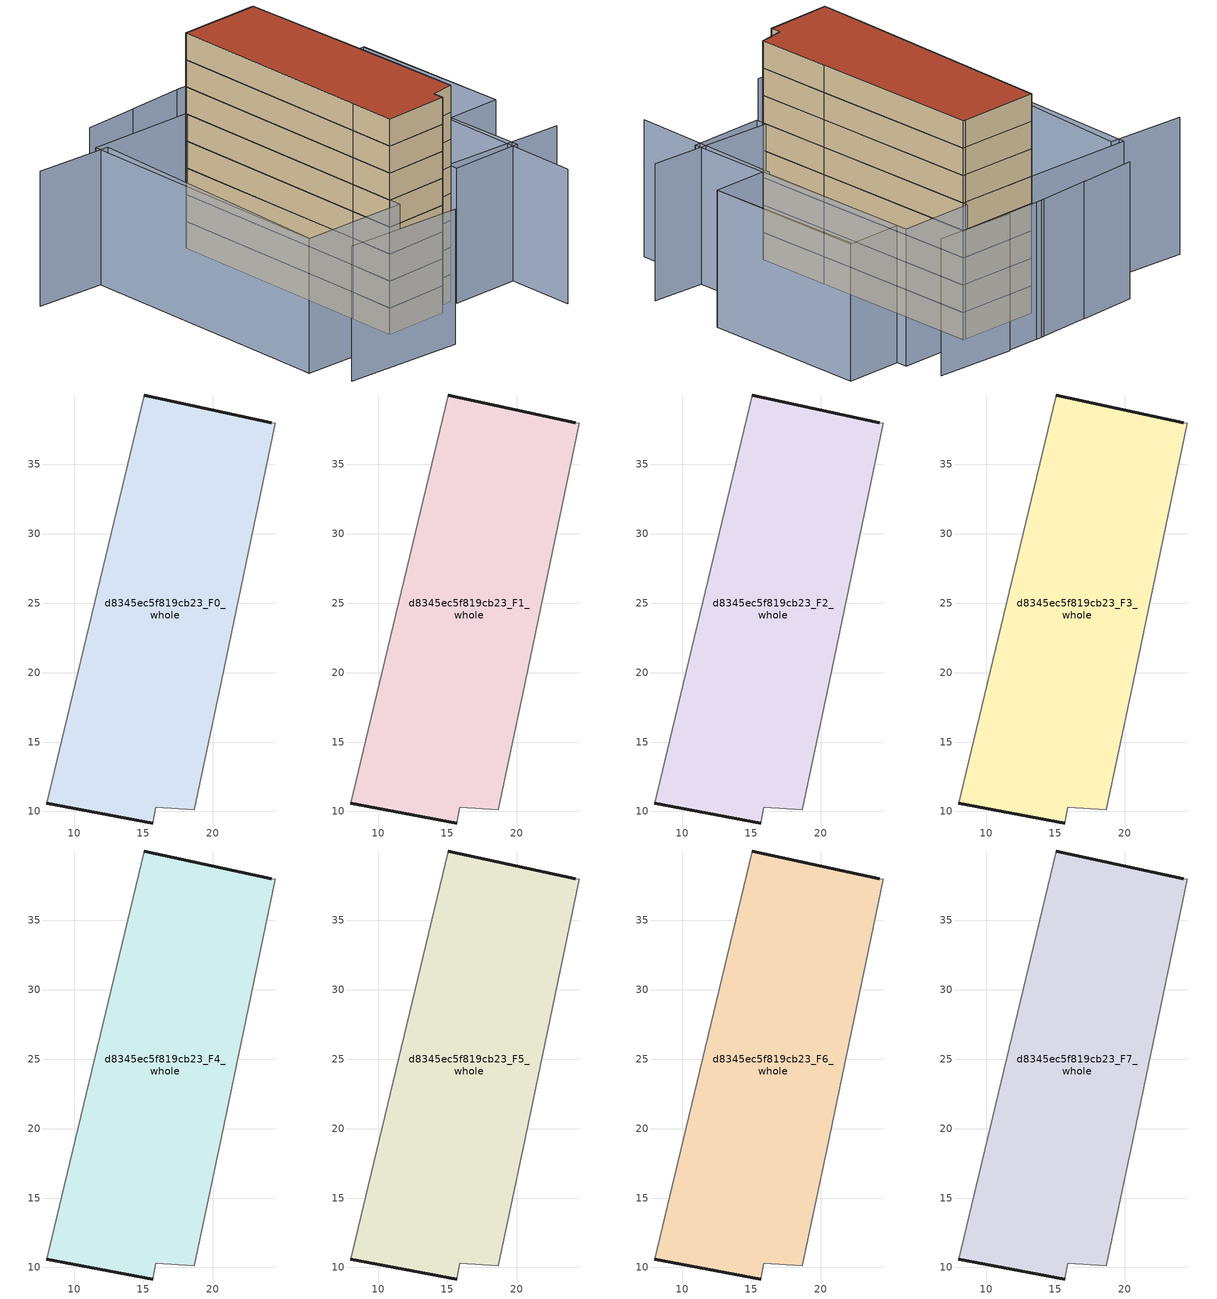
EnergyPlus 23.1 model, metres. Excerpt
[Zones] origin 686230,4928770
d8345ec5f819cb23_F0_whole
 floor ground (EU_floor_Construction): 18.67,10.11 20.45,18.62 24.48,37.95 24.19,37.99 15.07,40 9.31,15.9 8.05,10.61 15.68,9.17 15.89,10.32 z0
 wall outside (EU_wall_Construction): 15.68,9.17 8.05,10.61 / 15.07,40 24.19,37.99 z0:3
 wall adiabatic (EU_wall_Construction): 8.05,10.61 9.31,15.9 15.07,40 / 24.19,37.99 24.48,37.95 20.45,18.62 18.67,10.11 15.89,10.32 15.68,9.17 z0:3
d8345ec5f819cb23_F1_whole
 floor to d8345ec5f819cb23_F0_whole (EU_floor_Construction): 18.67,10.11 20.45,18.62 24.48,37.95 24.19,37.99 15.07,40 9.31,15.9 8.05,10.61 15.68,9.17 15.89,10.32 z3
 wall outside (EU_wall_Construction): 15.68,9.17 8.05,10.61 / 15.07,40 24.19,37.99 z3:6
 wall adiabatic (EU_wall_Construction): 8.05,10.61 9.31,15.9 15.07,40 / 24.19,37.99 24.48,37.95 20.45,18.62 18.67,10.11 15.89,10.32 15.68,9.17 z3:6
d8345ec5f819cb23_F2_whole
 floor to d8345ec5f819cb23_F1_whole (EU_floor_Construction): 18.67,10.11 20.45,18.62 24.48,37.95 24.19,37.99 15.07,40 9.31,15.9 8.05,10.61 15.68,9.17 15.89,10.32 z6
 wall outside (EU_wall_Construction): 15.68,9.17 8.05,10.61 / 15.07,40 24.19,37.99 z6:9
 wall adiabatic (EU_wall_Construction): 8.05,10.61 9.31,15.9 15.07,40 / 24.19,37.99 24.48,37.95 20.45,18.62 18.67,10.11 15.89,10.32 15.68,9.17 z6:9
d8345ec5f819cb23_F3_whole
 floor to d8345ec5f819cb23_F2_whole (EU_floor_Construction): 18.67,10.11 20.45,18.62 24.48,37.95 24.19,37.99 15.07,40 9.31,15.9 8.05,10.61 15.68,9.17 15.89,10.32 z9
 wall outside (EU_wall_Construction): 15.68,9.17 8.05,10.61 / 15.07,40 24.19,37.99 z9:12
 wall adiabatic (EU_wall_Construction): 8.05,10.61 9.31,15.9 15.07,40 / 24.19,37.99 24.48,37.95 20.45,18.62 18.67,10.11 15.89,10.32 15.68,9.17 z9:12
d8345ec5f819cb23_F4_whole
 floor to d8345ec5f819cb23_F3_whole (EU_floor_Construction): 18.67,10.11 20.45,18.62 24.48,37.95 24.19,37.99 15.07,40 9.31,15.9 8.05,10.61 15.68,9.17 15.89,10.32 z12
 wall outside (EU_wall_Construction): 15.68,9.17 8.05,10.61 / 15.07,40 24.19,37.99 z12:15
 wall adiabatic (EU_wall_Construction): 8.05,10.61 9.31,15.9 15.07,40 / 24.19,37.99 24.48,37.95 20.45,18.62 18.67,10.11 15.89,10.32 15.68,9.17 z12:15
d8345ec5f819cb23_F5_whole
 floor to d8345ec5f819cb23_F4_whole (EU_floor_Construction): 18.67,10.11 20.45,18.62 24.48,37.95 24.19,37.99 15.07,40 9.31,15.9 8.05,10.61 15.68,9.17 15.89,10.32 z15
 wall outside (EU_wall_Construction): 15.68,9.17 8.05,10.61 / 15.07,40 24.19,37.99 z15:18
 wall adiabatic (EU_wall_Construction): 8.05,10.61 9.31,15.9 15.07,40 / 24.19,37.99 24.48,37.95 20.45,18.62 18.67,10.11 15.89,10.32 15.68,9.17 z15:18
d8345ec5f819cb23_F6_whole
 floor to d8345ec5f819cb23_F5_whole (EU_floor_Construction): 18.67,10.11 20.45,18.62 24.48,37.95 24.19,37.99 15.07,40 9.31,15.9 8.05,10.61 15.68,9.17 15.89,10.32 z18
 wall outside (EU_wall_Construction): 15.68,9.17 8.05,10.61 / 15.07,40 24.19,37.99 z18:21
 wall adiabatic (EU_wall_Construction): 8.05,10.61 9.31,15.9 15.07,40 / 24.19,37.99 24.48,37.95 20.45,18.62 18.67,10.11 15.89,10.32 15.68,9.17 z18:21
d8345ec5f819cb23_F7_whole
 floor to d8345ec5f819cb23_F6_whole (EU_floor_Construction): 18.67,10.11 20.45,18.62 24.48,37.95 24.19,37.99 15.07,40 9.31,15.9 8.05,10.61 15.68,9.17 15.89,10.32 z21
 wall outside (EU_wall_Construction): 15.68,9.17 8.05,10.61 / 15.07,40 24.19,37.99 z21:24
 wall adiabatic (EU_wall_Construction): 8.05,10.61 9.31,15.9 15.07,40 / 24.19,37.99 24.48,37.95 20.45,18.62 18.67,10.11 15.89,10.32 15.68,9.17 z21:24
 roof outside (EU_roof_Construction): 24.19,37.99 24.48,37.95 20.45,18.62 18.67,10.11 15.89,10.32 15.68,9.17 8.05,10.61 9.31,15.9 15.07,40 z24
shading: 15.79,11.33 33.15,6.68 / -3.84,7.47 9.77,3.77 / -5.32,44.39 3.53,41.98 / 3.53,41.98 -4.56,12.23 / 24.54,-0.24 28.7,17.42 / 35.24,15.49 39.04,34.08 / 33.14,40.93 24.19,43.29 / 26.71,42.6 19.23,44.13 / 20.25,43.95 13.13,45.16 / 13.39,45.15 6.75,46.27 / 18.5,9.29 24.6,38.51 / 24.6,38.51 33.12,36.73 / 33.12,36.73 27.02,7.51 / 27.02,7.51 18.5,9.29 / 28.89,16.83 32.84,35.43 / 32.84,35.43 39.2,34.08 / 39.2,34.08 35.25,15.48 / 35.25,15.48 28.89,16.83 / 15.07,40 7.71,9.18 / 7.71,9.18 -4.6,12.12 / -4.6,12.12 2.77,42.94 / 2.77,42.94 15.07,40 z0:15
[Building]
EU S2 Campaign: North Axis=0; Terrain=City; Solar Distribution=FullExterior
[Site:Location]
Bologna: Latitude=44.5; Longitude=11.25; Time Zone=1; Elevation=37
[SizingPeriod:WeatherFileDays]
AnnualSizingPeriod: Begin Month=1; Begin Day of Month=1; End Month=12; End Day of Month=31; Day of Week for Start Day=Monday; Use Weather File Daylight Saving Period=No; Use Weather File Rain and Snow Indicators=No
[MATERIAL]
EU_InternalMass_Material: Roughness=MediumRough; Thickness=0.1; Conductivity=1; Density=1800; Specific Heat=900; Thermal Absorptance=0.9; Solar Absorptance=0.7; Visible Absorptance=0.7
[MATERIAL:NOMASS] Roughness=MediumRough; Thermal Absorptance=0.9; Solar Absorptance=0.7; Visible Absorptance=0.7
Name | Thermal Resistance
EU_wall_NoMass | 0.905828
EU_roof_NoMass | 0.37593
EU_floor_NoMass | 0.67114
[CONSTRUCTION]
EU_wall_Construction: EU_wall_NoMass
EU_roof_Construction: EU_roof_NoMass
EU_floor_Construction: EU_floor_NoMass
EU_InternalMass_Construction: EU_InternalMass_Material
[ZONE] Type=1; Multiplier=1; Ceiling Height=autocalculate; Volume=896.603; Floor Area=autocalculate; Part of Total Floor Area=Yes
d8345ec5f819cb23_F0_whole; d8345ec5f819cb23_F1_whole; d8345ec5f819cb23_F2_whole; d8345ec5f819cb23_F3_whole; d8345ec5f819cb23_F4_whole; d8345ec5f819cb23_F5_whole; d8345ec5f819cb23_F6_whole; d8345ec5f819cb23_F7_whole
[INTERNALMASS] Construction=EU_InternalMass_Construction; Surface Area=274.972
Name | Zone or ZoneList
d8345ec5f819cb23_F0_whole_EU_InternalMass | d8345ec5f819cb23_F0_whole
d8345ec5f819cb23_F1_whole_EU_InternalMass | d8345ec5f819cb23_F1_whole
d8345ec5f819cb23_F2_whole_EU_InternalMass | d8345ec5f819cb23_F2_whole
d8345ec5f819cb23_F3_whole_EU_InternalMass | d8345ec5f819cb23_F3_whole
d8345ec5f819cb23_F4_whole_EU_InternalMass | d8345ec5f819cb23_F4_whole
d8345ec5f819cb23_F5_whole_EU_InternalMass | d8345ec5f819cb23_F5_whole
d8345ec5f819cb23_F6_whole_EU_InternalMass | d8345ec5f819cb23_F6_whole
d8345ec5f819cb23_F7_whole_EU_InternalMass | d8345ec5f819cb23_F7_whole
[OTHEREQUIPMENT] Fuel Type=Electricity; Design Level Calculation Method=Watts/Area; Power per Zone Floor Area=1; Fraction Latent=0; Fraction Radiant=0; Fraction Lost=0; Carbon Dioxide Generation Rate=0; EndUse Subcategory=EU_Step8_InternalGains
Name | Zone or ZoneList or Space or SpaceList | Schedule
EU_Step8_InternalGain_d8345ec5f819cb23_F0_whole_f000 | d8345ec5f819cb23_F0_whole | EU_Step8_GainSchedule_d8345ec5f819cb23_F0_whole_f000
EU_Step8_InternalGain_d8345ec5f819cb23_F1_whole_f000 | d8345ec5f819cb23_F1_whole | EU_Step8_GainSchedule_d8345ec5f819cb23_F1_whole_f000
EU_Step8_InternalGain_d8345ec5f819cb23_F2_whole_f000 | d8345ec5f819cb23_F2_whole | EU_Step8_GainSchedule_d8345ec5f819cb23_F2_whole_f000
EU_Step8_InternalGain_d8345ec5f819cb23_F3_whole_f000 | d8345ec5f819cb23_F3_whole | EU_Step8_GainSchedule_d8345ec5f819cb23_F3_whole_f000
EU_Step8_InternalGain_d8345ec5f819cb23_F4_whole_f000 | d8345ec5f819cb23_F4_whole | EU_Step8_GainSchedule_d8345ec5f819cb23_F4_whole_f000
EU_Step8_InternalGain_d8345ec5f819cb23_F5_whole_f000 | d8345ec5f819cb23_F5_whole | EU_Step8_GainSchedule_d8345ec5f819cb23_F5_whole_f000
EU_Step8_InternalGain_d8345ec5f819cb23_F6_whole_f000 | d8345ec5f819cb23_F6_whole | EU_Step8_GainSchedule_d8345ec5f819cb23_F6_whole_f000
EU_Step8_InternalGain_d8345ec5f819cb23_F7_whole_f000 | d8345ec5f819cb23_F7_whole | EU_Step8_GainSchedule_d8345ec5f819cb23_F7_whole_f000
[ZONEVENTILATION:DESIGNFLOWRATE] Schedule=EU_AlwaysOn; Design Flow Rate Calculation Method=AirChanges/Hour; Air Changes per Hour=0.73129; Ventilation Type=Natural; Fan Pressure Rise=0; Fan Total Efficiency=1; Constant Term Coefficient=1; Temperature Term Coefficient=0; Velocity Term Coefficient=0; Velocity Squared Term Coefficient=0; Minimum Indoor Temperature=-100; Maximum Indoor Temperature=100; Delta Temperature=-100; Minimum Outdoor Temperature=-100; Maximum Outdoor Temperature=100; Maximum Wind Speed=40
Name | Zone or ZoneList or Space or SpaceList
EU_ConstantAir_d8345ec5f819cb23_F0_whole | d8345ec5f819cb23_F0_whole
EU_ConstantAir_d8345ec5f819cb23_F1_whole | d8345ec5f819cb23_F1_whole
EU_ConstantAir_d8345ec5f819cb23_F2_whole | d8345ec5f819cb23_F2_whole
EU_ConstantAir_d8345ec5f819cb23_F3_whole | d8345ec5f819cb23_F3_whole
EU_ConstantAir_d8345ec5f819cb23_F4_whole | d8345ec5f819cb23_F4_whole
EU_ConstantAir_d8345ec5f819cb23_F5_whole | d8345ec5f819cb23_F5_whole
EU_ConstantAir_d8345ec5f819cb23_F6_whole | d8345ec5f819cb23_F6_whole
EU_ConstantAir_d8345ec5f819cb23_F7_whole | d8345ec5f819cb23_F7_whole
[HVACTEMPLATE:THERMOSTAT] Constant Heating Setpoint=20; Constant Cooling Setpoint=50
EU_HeatOnly_d8345ec5f819cb23_F0_whole; EU_HeatOnly_d8345ec5f819cb23_F1_whole; EU_HeatOnly_d8345ec5f819cb23_F2_whole; EU_HeatOnly_d8345ec5f819cb23_F3_whole; EU_HeatOnly_d8345ec5f819cb23_F4_whole; EU_HeatOnly_d8345ec5f819cb23_F5_whole; EU_HeatOnly_d8345ec5f819cb23_F6_whole; EU_HeatOnly_d8345ec5f819cb23_F7_whole
[HVACTEMPLATE:ZONE:IDEALLOADSAIRSYSTEM] System Availability Schedule=EU_AlwaysOn; Maximum Heating Supply Air Temperature=50; Minimum Cooling Supply Air Temperature=13; Maximum Heating Supply Air Humidity Ratio=0.0156; Minimum Cooling Supply Air Humidity Ratio=0.0077; Heating Limit=NoLimit; Cooling Limit=NoLimit; Heating Availability Schedule=EU_AlwaysOn; Cooling Availability Schedule=EU_CoolingOff; Dehumidification Control Type=ConstantSensibleHeatRatio; Cooling Sensible Heat Ratio=0.7; Dehumidification Setpoint=60; Humidification Control Type=None; Humidification Setpoint=30; Outdoor Air Method=None; Outdoor Air Flow Rate per Person=0.00944; Outdoor Air Flow Rate per Zone Floor Area=0; Outdoor Air Flow Rate per Zone=0; Demand Controlled Ventilation Type=None; Outdoor Air Economizer Type=NoEconomizer; Heat Recovery Type=None; Sensible Heat Recovery Effectiveness=0.7; Latent Heat Recovery Effectiveness=0.65
Name | Template Thermostat
d8345ec5f819cb23_F0_whole | EU_HeatOnly_d8345ec5f819cb23_F0_whole
d8345ec5f819cb23_F1_whole | EU_HeatOnly_d8345ec5f819cb23_F1_whole
d8345ec5f819cb23_F2_whole | EU_HeatOnly_d8345ec5f819cb23_F2_whole
d8345ec5f819cb23_F3_whole | EU_HeatOnly_d8345ec5f819cb23_F3_whole
d8345ec5f819cb23_F4_whole | EU_HeatOnly_d8345ec5f819cb23_F4_whole
d8345ec5f819cb23_F5_whole | EU_HeatOnly_d8345ec5f819cb23_F5_whole
d8345ec5f819cb23_F6_whole | EU_HeatOnly_d8345ec5f819cb23_F6_whole
d8345ec5f819cb23_F7_whole | EU_HeatOnly_d8345ec5f819cb23_F7_whole
[SIZING:ZONE] Zone Cooling Design Supply Air Temperature Input Method=SupplyAirTemperature; Zone Cooling Design Supply Air Temperature=13; Zone Heating Design Supply Air Temperature Input Method=SupplyAirTemperature; Zone Heating Design Supply Air Temperature=50; Zone Cooling Design Supply Air Humidity Ratio=0.008; Zone Heating Design Supply Air Humidity Ratio=0.008; Cooling Design Air Flow Method=DesignDay; Cooling Design Air Flow Rate=0; Cooling Minimum Air Flow per Zone Floor Area=0.000762; Cooling Minimum Air Flow=0; Cooling Minimum Air Flow Fraction=0.2; Heating Design Air Flow Method=DesignDay; Heating Design Air Flow Rate=0; Heating Maximum Air Flow per Zone Floor Area=0.002032; Heating Maximum Air Flow=0.141576; Heating Maximum Air Flow Fraction=0.3; Account for Dedicated Outdoor Air System=No; Dedicated Outdoor Air System Control Strategy=NeutralSupplyAir; Dedicated Outdoor Air Low Setpoint Temperature for Design=autosize; Dedicated Outdoor Air High Setpoint Temperature for Design=autosize; Zone Load Sizing Method=Sensible Load Only No Latent Load; Zone Latent Cooling Design Supply Air Humidity Ratio Input Method=HumidityRatioDifference; Zone Cooling Design Supply Air Humidity Ratio Difference=0.005; Zone Latent Heating Design Supply Air Humidity Ratio Input Method=HumidityRatioDifference; Zone Humidification Design Supply Air Humidity Ratio Difference=0.005
d8345ec5f819cb23_F0_whole; d8345ec5f819cb23_F1_whole; d8345ec5f819cb23_F2_whole; d8345ec5f819cb23_F3_whole; d8345ec5f819cb23_F4_whole; d8345ec5f819cb23_F5_whole; d8345ec5f819cb23_F6_whole; d8345ec5f819cb23_F7_whole
[SCHEDULE:CONSTANT]
Name | Hourly Value
EU_AlwaysOn | 1
EU_CoolingOff | 0
[SCHEDULE:FILE] Column Number=1; Rows to Skip at Top=0; Number of Hours of Data=8760; Column Separator=Comma; Interpolate to Timestep=No; Minutes per Item=60; Adjust Schedule for Daylight Savings=Yes
Name | File
EU_Step8_GainSchedule_d8345ec5f819cb23_F0_whole_f000 | ../../schedules/d8345ec5f819cb23/d8345ec5f819cb23_F0_whole_f000_gain.csv
EU_Step8_GainSchedule_d8345ec5f819cb23_F1_whole_f000 | ../../schedules/d8345ec5f819cb23/d8345ec5f819cb23_F1_whole_f000_gain.csv
EU_Step8_GainSchedule_d8345ec5f819cb23_F2_whole_f000 | ../../schedules/d8345ec5f819cb23/d8345ec5f819cb23_F2_whole_f000_gain.csv
EU_Step8_GainSchedule_d8345ec5f819cb23_F3_whole_f000 | ../../schedules/d8345ec5f819cb23/d8345ec5f819cb23_F3_whole_f000_gain.csv
EU_Step8_GainSchedule_d8345ec5f819cb23_F4_whole_f000 | ../../schedules/d8345ec5f819cb23/d8345ec5f819cb23_F4_whole_f000_gain.csv
EU_Step8_GainSchedule_d8345ec5f819cb23_F5_whole_f000 | ../../schedules/d8345ec5f819cb23/d8345ec5f819cb23_F5_whole_f000_gain.csv
EU_Step8_GainSchedule_d8345ec5f819cb23_F6_whole_f000 | ../../schedules/d8345ec5f819cb23/d8345ec5f819cb23_F6_whole_f000_gain.csv
EU_Step8_GainSchedule_d8345ec5f819cb23_F7_whole_f000 | ../../schedules/d8345ec5f819cb23/d8345ec5f819cb23_F7_whole_f000_gain.csv
